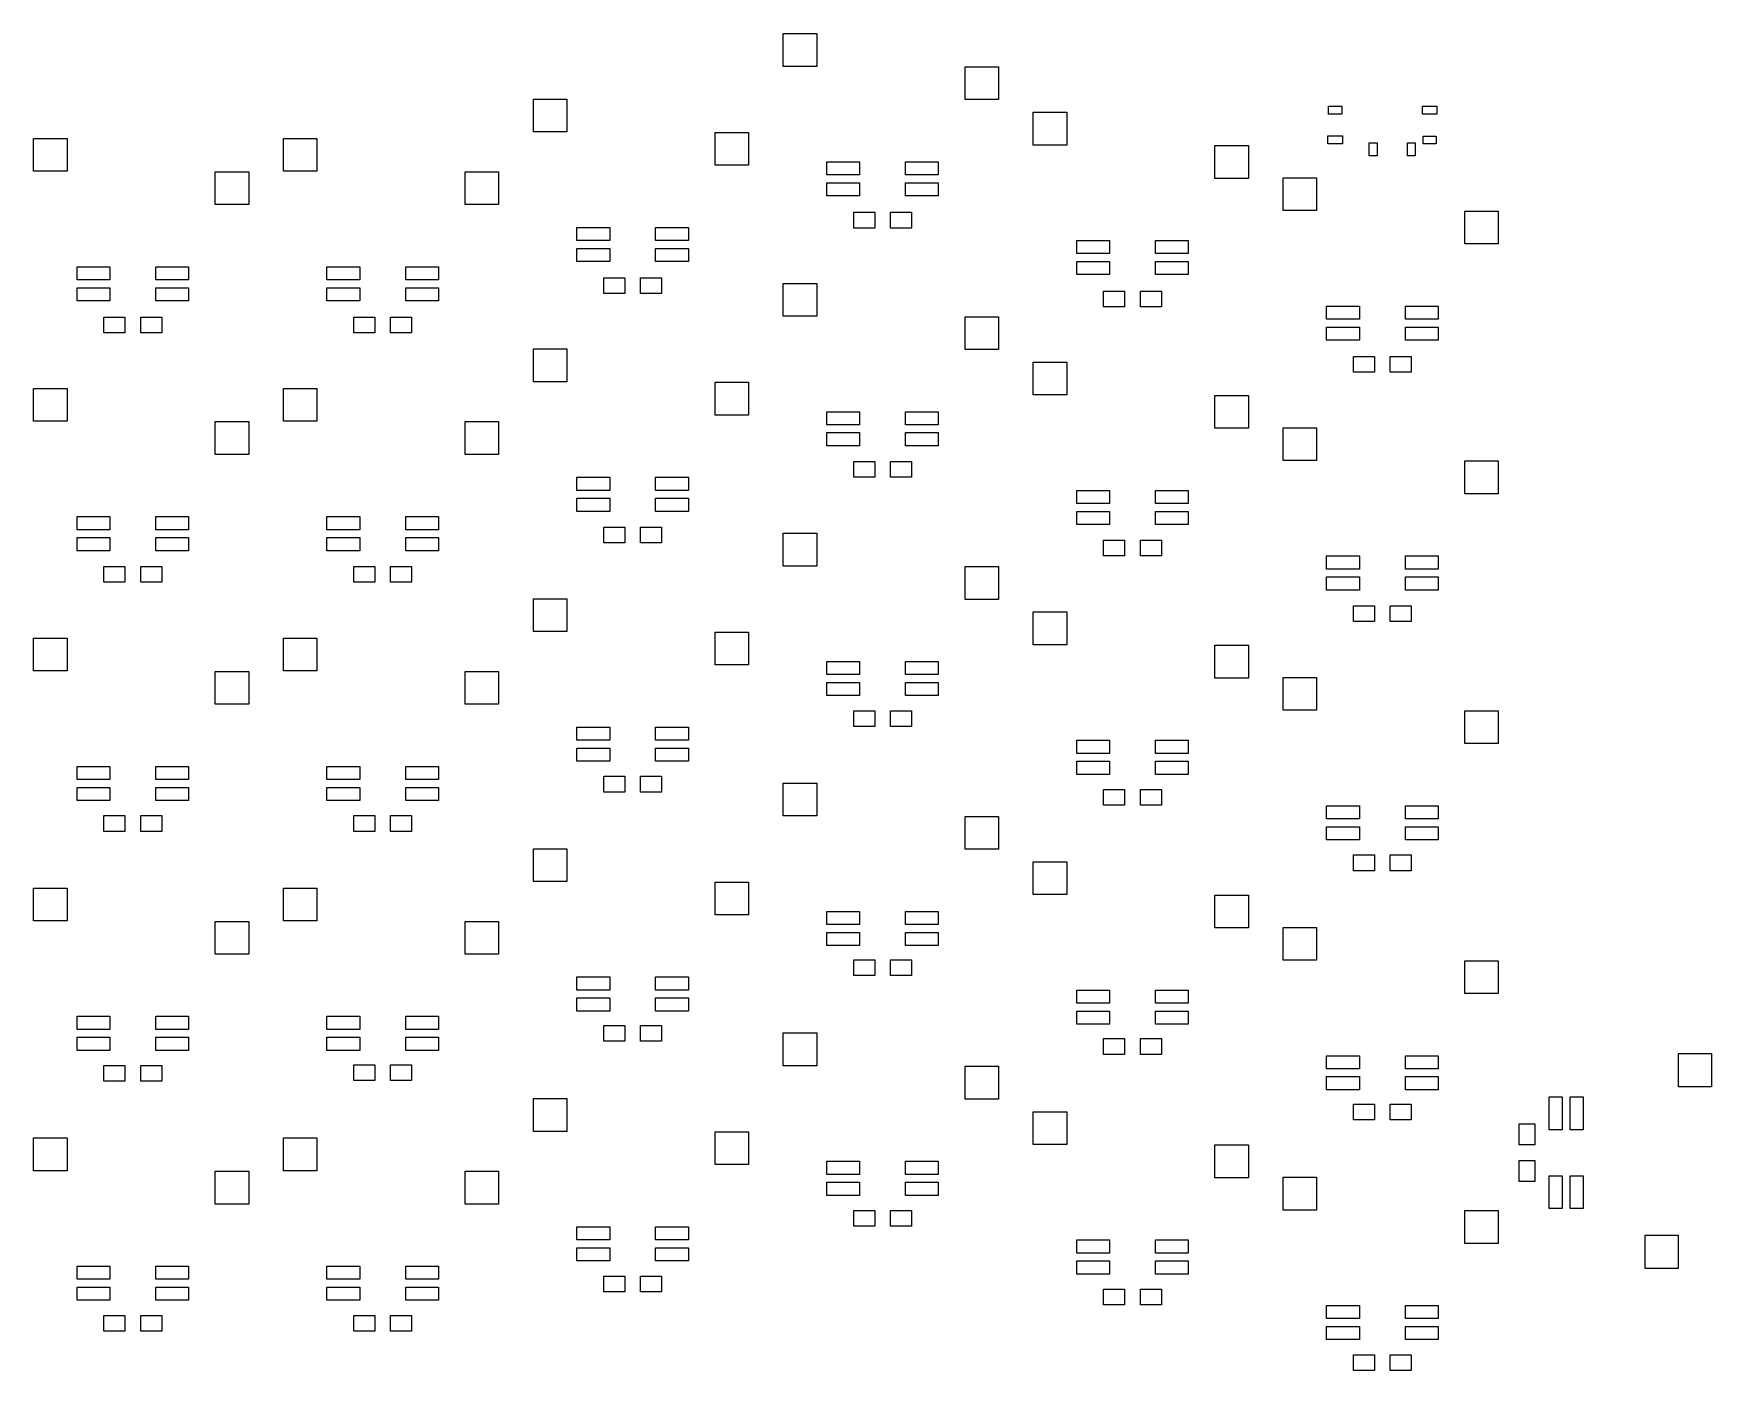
# Model space of a CAD drawing. Extents: x -8 to 120, y -88 to 14.
import ezdxf

# ---------------------------------------------------------------- set-up
doc = ezdxf.new("R2010")
doc.units = 0
doc.layers.add('BLACK', color=7, linetype='CONTINUOUS')

msp = doc.modelspace()

# ---------------------------------------------------------------- linework, layer by layer
at = {"layer": 'BLACK', "linetype": 'CONTINUOUS'}
for p, q in [((49.585, 11.83), (49.585, 14.33)), ((49.585, 14.33), (52.135, 14.33)), ((52.135, 14.33), (52.135, 11.83)), ((52.135, 11.83), (49.585, 11.83)), ((63.435, 9.29), (63.435, 11.79)), ((63.435, 11.79), (65.985, 11.79)), ((65.985, 11.79), (65.985, 9.29)), ((30.535, 6.83), (30.535, 9.33)), ((30.535, 9.33), (33.085, 9.33)), ((33.085, 9.33), (33.085, 6.83)), ((65.985, 9.29), (63.435, 9.29)), ((68.635, 5.83), (68.635, 8.33)), ((68.635, 8.33), (71.185, 8.33)), ((71.185, 8.33), (71.185, 5.83)), ((91.15, 8.195), (91.15, 8.795)), ((91.15, 8.795), (92.15, 8.795)), ((92.15, 8.195), (91.15, 8.195)), ((92.15, 8.795), (92.15, 8.195)), ((98.3, 8.195), (98.3, 8.795)), ((98.3, 8.795), (99.4, 8.795)), ((99.4, 8.195), (98.3, 8.195)), ((99.4, 8.795), (99.4, 8.195)), ((33.085, 6.83), (30.535, 6.83)), ((44.385, 4.29), (44.385, 6.79)), ((44.385, 6.79), (46.935, 6.79)), ((46.935, 6.79), (46.935, 4.29)), ((91.1, 5.919), (91.1, 6.519)), ((91.1, 6.519), (92.2, 6.519)), ((92.2, 6.519), (92.2, 5.919)), ((98.35, 5.909), (98.35, 6.509)), ((98.35, 6.509), (99.35, 6.509)), ((99.35, 6.509), (99.35, 5.909)), ((-7.565, 3.83), (-7.565, 6.33)), ((-7.565, 6.33), (-5.015, 6.33)), ((-5.015, 6.33), (-5.015, 3.83)), ((11.485, 3.83), (11.485, 6.33)), ((11.485, 6.33), (14.035, 6.33)), ((14.035, 6.33), (14.035, 3.83)), ((71.185, 5.83), (68.635, 5.83)), ((82.485, 3.29), (82.485, 5.79)), ((82.485, 5.79), (85.035, 5.79)), ((85.035, 5.79), (85.035, 3.29)), ((92.2, 5.919), (91.1, 5.919)), ((94.25, 5.002), (94.25, 6.002)), ((94.25, 6.002), (94.85, 6.002)), ((94.85, 6.002), (94.85, 5.002)), ((97.15, 5.002), (97.15, 6.002)), ((97.15, 6.002), (97.75, 6.002)), ((97.75, 6.002), (97.75, 5.002)), ((99.35, 5.909), (98.35, 5.909)), ((46.935, 4.29), (44.385, 4.29)), ((52.9, 3.55), (52.9, 4.55)), ((52.9, 4.55), (55.4, 4.55)), ((55.4, 4.55), (55.4, 3.55)), ((58.9, 3.55), (58.9, 4.55)), ((58.9, 4.55), (61.4, 4.55)), ((61.4, 4.55), (61.4, 3.55)), ((94.85, 5.002), (94.25, 5.002)), ((97.75, 5.002), (97.15, 5.002)), ((-5.015, 3.83), (-7.565, 3.83)), ((6.285, 1.29), (6.285, 3.79)), ((6.285, 3.79), (8.835, 3.79)), ((8.835, 3.79), (8.835, 1.29)), ((14.035, 3.83), (11.485, 3.83)), ((25.335, 1.29), (25.335, 3.79)), ((25.335, 3.79), (27.885, 3.79)), ((27.885, 3.79), (27.885, 1.29)), ((55.4, 3.55), (52.9, 3.55)), ((52.9, 1.95), (52.9, 2.95)), ((52.9, 2.95), (55.4, 2.95)), ((55.4, 2.95), (55.4, 1.95)), ((61.4, 3.55), (58.9, 3.55)), ((58.9, 1.95), (58.9, 2.95)), ((58.9, 2.95), (61.4, 2.95)), ((61.4, 2.95), (61.4, 1.95)), ((85.035, 3.29), (82.485, 3.29)), ((87.685, 0.83), (87.685, 3.33)), ((87.685, 3.33), (90.235, 3.33)), ((90.235, 3.33), (90.235, 0.83)), ((8.835, 1.29), (6.285, 1.29)), ((27.885, 1.29), (25.335, 1.29)), ((55.4, 1.95), (52.9, 1.95)), ((61.4, 1.95), (58.9, 1.95)), ((54.95, -0.5), (54.95, 0.7)), ((54.95, 0.7), (56.55, 0.7)), ((56.55, 0.7), (56.55, -0.5)), ((57.75, -0.5), (57.75, 0.7)), ((57.75, 0.7), (59.35, 0.7)), ((59.35, 0.7), (59.35, -0.5)), ((90.235, 0.83), (87.685, 0.83)), ((101.535, -1.71), (101.535, 0.79)), ((101.535, 0.79), (104.085, 0.79)), ((104.085, 0.79), (104.085, -1.71)), ((33.85, -1.45), (33.85, -0.45)), ((33.85, -0.45), (36.35, -0.45)), ((36.35, -0.45), (36.35, -1.45)), ((39.85, -1.45), (39.85, -0.45)), ((39.85, -0.45), (42.35, -0.45)), ((42.35, -0.45), (42.35, -1.45)), ((56.55, -0.5), (54.95, -0.5)), ((59.35, -0.5), (57.75, -0.5)), ((36.35, -1.45), (33.85, -1.45)), ((33.85, -3.05), (33.85, -2.05)), ((33.85, -2.05), (36.35, -2.05)), ((36.35, -2.05), (36.35, -3.05)), ((42.35, -1.45), (39.85, -1.45)), ((39.85, -3.05), (39.85, -2.05)), ((39.85, -2.05), (42.35, -2.05)), ((42.35, -2.05), (42.35, -3.05)), ((71.95, -2.45), (71.95, -1.45)), ((71.95, -1.45), (74.45, -1.45)), ((74.45, -2.45), (71.95, -2.45)), ((74.45, -1.45), (74.45, -2.45)), ((77.95, -2.45), (77.95, -1.45)), ((77.95, -1.45), (80.45, -1.45)), ((80.45, -2.45), (77.95, -2.45)), ((80.45, -1.45), (80.45, -2.45)), ((104.085, -1.71), (101.535, -1.71)), ((-4.25, -4.45), (-4.25, -3.45)), ((-4.25, -3.45), (-1.75, -3.45)), ((-1.75, -3.45), (-1.75, -4.45)), ((1.75, -4.45), (1.75, -3.45)), ((1.75, -3.45), (4.25, -3.45)), ((4.25, -3.45), (4.25, -4.45)), ((14.8, -4.45), (14.8, -3.45)), ((14.8, -3.45), (17.3, -3.45)), ((17.3, -3.45), (17.3, -4.45)), ((20.8, -4.45), (20.8, -3.45)), ((20.8, -3.45), (23.3, -3.45)), ((23.3, -3.45), (23.3, -4.45)), ((36.35, -3.05), (33.85, -3.05)), ((42.35, -3.05), (39.85, -3.05)), ((71.95, -4.05), (71.95, -3.05)), ((71.95, -3.05), (74.45, -3.05)), ((74.45, -3.05), (74.45, -4.05)), ((77.95, -4.05), (77.95, -3.05)), ((77.95, -3.05), (80.45, -3.05)), ((80.45, -3.05), (80.45, -4.05)), ((-1.75, -4.45), (-4.25, -4.45)), ((-4.25, -6.05), (-4.25, -5.05)), ((-4.25, -5.05), (-1.75, -5.05)), ((-1.75, -5.05), (-1.75, -6.05)), ((4.25, -4.45), (1.75, -4.45)), ((1.75, -6.05), (1.75, -5.05)), ((1.75, -5.05), (4.25, -5.05)), ((4.25, -5.05), (4.25, -6.05)), ((17.3, -4.45), (14.8, -4.45)), ((14.8, -6.05), (14.8, -5.05)), ((14.8, -5.05), (17.3, -5.05)), ((17.3, -5.05), (17.3, -6.05)), ((23.3, -4.45), (20.8, -4.45)), ((20.8, -6.05), (20.8, -5.05)), ((20.8, -5.05), (23.3, -5.05)), ((23.3, -5.05), (23.3, -6.05)), ((35.9, -5.5), (35.9, -4.3)), ((35.9, -4.3), (37.5, -4.3)), ((37.5, -4.3), (37.5, -5.5)), ((38.7, -5.5), (38.7, -4.3)), ((38.7, -4.3), (40.3, -4.3)), ((40.3, -4.3), (40.3, -5.5)), ((49.585, -7.22), (49.585, -4.72)), ((49.585, -4.72), (52.135, -4.72)), ((52.135, -4.72), (52.135, -7.22)), ((74.45, -4.05), (71.95, -4.05)), ((80.45, -4.05), (77.95, -4.05)), ((-1.75, -6.05), (-4.25, -6.05)), ((4.25, -6.05), (1.75, -6.05)), ((17.3, -6.05), (14.8, -6.05)), ((23.3, -6.05), (20.8, -6.05)), ((37.5, -5.5), (35.9, -5.5)), ((40.3, -5.5), (38.7, -5.5)), ((74, -6.5), (74, -5.3)), ((74, -5.3), (75.6, -5.3)), ((75.6, -5.3), (75.6, -6.5)), ((76.8, -6.5), (76.8, -5.3)), ((76.8, -5.3), (78.4, -5.3)), ((78.4, -5.3), (78.4, -6.5)), ((-2.2, -8.5), (-2.2, -7.3)), ((-2.2, -7.3), (-0.6, -7.3)), ((-0.6, -7.3), (-0.6, -8.5)), ((0.6, -8.5), (0.6, -7.3)), ((0.6, -7.3), (2.2, -7.3)), ((2.2, -7.3), (2.2, -8.5)), ((16.85, -8.5), (16.85, -7.3)), ((16.85, -7.3), (18.45, -7.3)), ((18.45, -7.3), (18.45, -8.5)), ((19.65, -8.5), (19.65, -7.3)), ((19.65, -7.3), (21.25, -7.3)), ((21.25, -7.3), (21.25, -8.5)), ((52.135, -7.22), (49.585, -7.22)), ((63.435, -9.76), (63.435, -7.26)), ((63.435, -7.26), (65.985, -7.26)), ((65.985, -7.26), (65.985, -9.76)), ((75.6, -6.5), (74, -6.5)), ((78.4, -6.5), (76.8, -6.5)), ((91, -7.45), (91, -6.45)), ((91, -6.45), (93.5, -6.45)), ((93.5, -7.45), (91, -7.45)), ((93.5, -6.45), (93.5, -7.45)), ((97, -7.45), (97, -6.45)), ((97, -6.45), (99.5, -6.45)), ((99.5, -7.45), (97, -7.45)), ((99.5, -6.45), (99.5, -7.45)), ((-0.6, -8.5), (-2.2, -8.5)), ((2.2, -8.5), (0.6, -8.5)), ((18.45, -8.5), (16.85, -8.5)), ((21.25, -8.5), (19.65, -8.5)), ((91, -9.05), (91, -8.05)), ((91, -8.05), (93.5, -8.05)), ((93.5, -8.05), (93.5, -9.05)), ((97, -9.05), (97, -8.05)), ((97, -8.05), (99.5, -8.05)), ((99.5, -8.05), (99.5, -9.05)), ((30.535, -12.22), (30.535, -9.72)), ((30.535, -9.72), (33.085, -9.72)), ((33.085, -9.72), (33.085, -12.22)), ((65.985, -9.76), (63.435, -9.76)), ((93.5, -9.05), (91, -9.05)), ((99.5, -9.05), (97, -9.05)), ((68.635, -13.22), (68.635, -10.72)), ((68.635, -10.72), (71.185, -10.72)), ((71.185, -10.72), (71.185, -13.22)), ((93.05, -11.5), (93.05, -10.3)), ((93.05, -10.3), (94.65, -10.3)), ((94.65, -11.5), (93.05, -11.5)), ((94.65, -10.3), (94.65, -11.5)), ((95.85, -11.5), (95.85, -10.3)), ((95.85, -10.3), (97.45, -10.3)), ((97.45, -11.5), (95.85, -11.5)), ((97.45, -10.3), (97.45, -11.5)), ((-7.565, -15.22), (-7.565, -12.72)), ((-7.565, -12.72), (-5.015, -12.72)), ((-5.015, -12.72), (-5.015, -15.22)), ((11.485, -15.22), (11.485, -12.72)), ((11.485, -12.72), (14.035, -12.72)), ((14.035, -12.72), (14.035, -15.22)), ((33.085, -12.22), (30.535, -12.22)), ((44.385, -14.76), (44.385, -12.26)), ((44.385, -12.26), (46.935, -12.26)), ((46.935, -12.26), (46.935, -14.76)), ((71.185, -13.22), (68.635, -13.22)), ((82.485, -15.76), (82.485, -13.26)), ((82.485, -13.26), (85.035, -13.26)), ((85.035, -13.26), (85.035, -15.76)), ((-5.015, -15.22), (-7.565, -15.22)), ((6.285, -17.76), (6.285, -15.26)), ((6.285, -15.26), (8.835, -15.26)), ((8.835, -15.26), (8.835, -17.76)), ((14.035, -15.22), (11.485, -15.22)), ((25.335, -17.76), (25.335, -15.26)), ((25.335, -15.26), (27.885, -15.26)), ((27.885, -15.26), (27.885, -17.76)), ((46.935, -14.76), (44.385, -14.76)), ((52.9, -15.5), (52.9, -14.5)), ((52.9, -14.5), (55.4, -14.5)), ((55.4, -14.5), (55.4, -15.5)), ((58.9, -15.5), (58.9, -14.5)), ((58.9, -14.5), (61.4, -14.5)), ((61.4, -14.5), (61.4, -15.5)), ((55.4, -15.5), (52.9, -15.5)), ((52.9, -17.1), (52.9, -16.1)), ((52.9, -16.1), (55.4, -16.1)), ((55.4, -16.1), (55.4, -17.1)), ((61.4, -15.5), (58.9, -15.5)), ((58.9, -17.1), (58.9, -16.1)), ((58.9, -16.1), (61.4, -16.1)), ((61.4, -16.1), (61.4, -17.1)), ((85.035, -15.76), (82.485, -15.76)), ((87.685, -18.22), (87.685, -15.72)), ((87.685, -15.72), (90.235, -15.72)), ((90.235, -15.72), (90.235, -18.22)), ((8.835, -17.76), (6.285, -17.76)), ((27.885, -17.76), (25.335, -17.76)), ((55.4, -17.1), (52.9, -17.1)), ((61.4, -17.1), (58.9, -17.1)), ((54.95, -19.5), (54.95, -18.3)), ((54.95, -18.3), (56.55, -18.3)), ((56.55, -18.3), (56.55, -19.5)), ((57.75, -19.5), (57.75, -18.3)), ((57.75, -18.3), (59.35, -18.3)), ((59.35, -18.3), (59.35, -19.5)), ((90.235, -18.22), (87.685, -18.22)), ((101.535, -20.76), (101.535, -18.26)), ((101.535, -18.26), (104.085, -18.26)), ((104.085, -18.26), (104.085, -20.76)), ((33.85, -20.5), (33.85, -19.5)), ((33.85, -19.5), (36.35, -19.5)), ((36.35, -19.5), (36.35, -20.5)), ((39.85, -20.5), (39.85, -19.5)), ((39.85, -19.5), (42.35, -19.5)), ((42.35, -19.5), (42.35, -20.5)), ((56.55, -19.5), (54.95, -19.5)), ((59.35, -19.5), (57.75, -19.5)), ((36.35, -20.5), (33.85, -20.5)), ((33.85, -22.1), (33.85, -21.1)), ((33.85, -21.1), (36.35, -21.1)), ((36.35, -21.1), (36.35, -22.1)), ((42.35, -20.5), (39.85, -20.5)), ((39.85, -22.1), (39.85, -21.1)), ((39.85, -21.1), (42.35, -21.1)), ((42.35, -21.1), (42.35, -22.1)), ((71.95, -21.5), (71.95, -20.5)), ((71.95, -20.5), (74.45, -20.5)), ((74.45, -21.5), (71.95, -21.5)), ((74.45, -20.5), (74.45, -21.5)), ((77.95, -21.5), (77.95, -20.5)), ((77.95, -20.5), (80.45, -20.5)), ((80.45, -21.5), (77.95, -21.5)), ((80.45, -20.5), (80.45, -21.5)), ((104.085, -20.76), (101.535, -20.76)), ((-4.25, -23.5), (-4.25, -22.5)), ((-4.25, -22.5), (-1.75, -22.5)), ((-1.75, -22.5), (-1.75, -23.5)), ((1.75, -23.5), (1.75, -22.5)), ((1.75, -22.5), (4.25, -22.5)), ((4.25, -22.5), (4.25, -23.5)), ((14.8, -23.5), (14.8, -22.5)), ((14.8, -22.5), (17.3, -22.5)), ((17.3, -22.5), (17.3, -23.5)), ((20.8, -23.5), (20.8, -22.5)), ((20.8, -22.5), (23.3, -22.5)), ((23.3, -22.5), (23.3, -23.5)), ((36.35, -22.1), (33.85, -22.1)), ((42.35, -22.1), (39.85, -22.1)), ((71.95, -23.1), (71.95, -22.1)), ((71.95, -22.1), (74.45, -22.1)), ((74.45, -22.1), (74.45, -23.1)), ((77.95, -23.1), (77.95, -22.1)), ((77.95, -22.1), (80.45, -22.1)), ((80.45, -22.1), (80.45, -23.1)), ((-1.75, -23.5), (-4.25, -23.5)), ((-4.25, -25.1), (-4.25, -24.1)), ((-4.25, -24.1), (-1.75, -24.1)), ((-1.75, -24.1), (-1.75, -25.1)), ((4.25, -23.5), (1.75, -23.5)), ((1.75, -25.1), (1.75, -24.1)), ((1.75, -24.1), (4.25, -24.1)), ((4.25, -24.1), (4.25, -25.1)), ((17.3, -23.5), (14.8, -23.5)), ((14.8, -25.1), (14.8, -24.1)), ((14.8, -24.1), (17.3, -24.1)), ((17.3, -24.1), (17.3, -25.1)), ((23.3, -23.5), (20.8, -23.5)), ((20.8, -25.1), (20.8, -24.1)), ((20.8, -24.1), (23.3, -24.1)), ((23.3, -24.1), (23.3, -25.1)), ((35.9, -24.5), (35.9, -23.3)), ((35.9, -23.3), (37.5, -23.3)), ((37.5, -23.3), (37.5, -24.5)), ((38.7, -24.5), (38.7, -23.3)), ((38.7, -23.3), (40.3, -23.3)), ((40.3, -23.3), (40.3, -24.5)), ((49.585, -26.27), (49.585, -23.77)), ((49.585, -23.77), (52.135, -23.77)), ((52.135, -23.77), (52.135, -26.27)), ((74.45, -23.1), (71.95, -23.1)), ((74, -25.5), (74, -24.3)), ((74, -24.3), (75.6, -24.3)), ((75.6, -24.3), (75.6, -25.5)), ((76.8, -25.5), (76.8, -24.3)), ((76.8, -24.3), (78.4, -24.3)), ((80.45, -23.1), (77.95, -23.1)), ((78.4, -24.3), (78.4, -25.5)), ((-1.75, -25.1), (-4.25, -25.1)), ((4.25, -25.1), (1.75, -25.1)), ((17.3, -25.1), (14.8, -25.1)), ((23.3, -25.1), (20.8, -25.1)), ((37.5, -24.5), (35.9, -24.5)), ((40.3, -24.5), (38.7, -24.5)), ((75.6, -25.5), (74, -25.5)), ((78.4, -25.5), (76.8, -25.5)), ((91, -26.5), (91, -25.5)), ((91, -25.5), (93.5, -25.5)), ((93.5, -25.5), (93.5, -26.5)), ((97, -26.5), (97, -25.5)), ((97, -25.5), (99.5, -25.5)), ((99.5, -25.5), (99.5, -26.5)), ((-2.2, -27.5), (-2.2, -26.3)), ((-2.2, -26.3), (-0.6, -26.3)), ((-0.6, -26.3), (-0.6, -27.5)), ((0.6, -27.5), (0.6, -26.3)), ((0.6, -26.3), (2.2, -26.3)), ((2.2, -26.3), (2.2, -27.5)), ((16.85, -27.5), (16.85, -26.3)), ((16.85, -26.3), (18.45, -26.3)), ((18.45, -26.3), (18.45, -27.5)), ((19.65, -27.5), (19.65, -26.3)), ((19.65, -26.3), (21.25, -26.3)), ((21.25, -26.3), (21.25, -27.5)), ((52.135, -26.27), (49.585, -26.27)), ((63.435, -28.81), (63.435, -26.31)), ((63.435, -26.31), (65.985, -26.31)), ((65.985, -26.31), (65.985, -28.81)), ((93.5, -26.5), (91, -26.5)), ((99.5, -26.5), (97, -26.5)), ((-0.6, -27.5), (-2.2, -27.5)), ((2.2, -27.5), (0.6, -27.5)), ((18.45, -27.5), (16.85, -27.5)), ((21.25, -27.5), (19.65, -27.5)), ((91, -28.1), (91, -27.1)), ((91, -27.1), (93.5, -27.1)), ((93.5, -28.1), (91, -28.1)), ((93.5, -27.1), (93.5, -28.1)), ((97, -28.1), (97, -27.1)), ((97, -27.1), (99.5, -27.1)), ((99.5, -28.1), (97, -28.1)), ((99.5, -27.1), (99.5, -28.1)), ((30.535, -31.27), (30.535, -28.77)), ((30.535, -28.77), (33.085, -28.77)), ((33.085, -28.77), (33.085, -31.27)), ((65.985, -28.81), (63.435, -28.81)), ((93.05, -30.5), (93.05, -29.3)), ((93.05, -29.3), (94.65, -29.3)), ((94.65, -29.3), (94.65, -30.5)), ((95.85, -30.5), (95.85, -29.3)), ((95.85, -29.3), (97.45, -29.3)), ((97.45, -29.3), (97.45, -30.5)), ((68.635, -32.27), (68.635, -29.77)), ((68.635, -29.77), (71.185, -29.77)), ((71.185, -29.77), (71.185, -32.27)), ((94.65, -30.5), (93.05, -30.5)), ((97.45, -30.5), (95.85, -30.5)), ((-7.565, -34.27), (-7.565, -31.77)), ((-7.565, -31.77), (-5.015, -31.77)), ((-5.015, -31.77), (-5.015, -34.27)), ((11.485, -34.27), (11.485, -31.77)), ((11.485, -31.77), (14.035, -31.77)), ((14.035, -31.77), (14.035, -34.27)), ((33.085, -31.27), (30.535, -31.27)), ((44.385, -33.81), (44.385, -31.31)), ((44.385, -31.31), (46.935, -31.31)), ((46.935, -31.31), (46.935, -33.81)), ((71.185, -32.27), (68.635, -32.27)), ((82.485, -34.81), (82.485, -32.31)), ((82.485, -32.31), (85.035, -32.31)), ((85.035, -32.31), (85.035, -34.81)), ((-5.015, -34.27), (-7.565, -34.27)), ((6.285, -36.81), (6.285, -34.31)), ((6.285, -34.31), (8.835, -34.31)), ((8.835, -34.31), (8.835, -36.81)), ((14.035, -34.27), (11.485, -34.27)), ((25.335, -36.81), (25.335, -34.31)), ((25.335, -34.31), (27.885, -34.31)), ((27.885, -34.31), (27.885, -36.81)), ((46.935, -33.81), (44.385, -33.81)), ((52.9, -34.55), (52.9, -33.55)), ((52.9, -33.55), (55.4, -33.55)), ((55.4, -33.55), (55.4, -34.55)), ((58.9, -34.55), (58.9, -33.55)), ((58.9, -33.55), (61.4, -33.55)), ((61.4, -33.55), (61.4, -34.55)), ((55.4, -34.55), (52.9, -34.55)), ((52.9, -36.15), (52.9, -35.15)), ((52.9, -35.15), (55.4, -35.15)), ((55.4, -35.15), (55.4, -36.15)), ((61.4, -34.55), (58.9, -34.55)), ((58.9, -36.15), (58.9, -35.15)), ((58.9, -35.15), (61.4, -35.15)), ((61.4, -35.15), (61.4, -36.15)), ((85.035, -34.81), (82.485, -34.81)), ((87.685, -37.27), (87.685, -34.77)), ((87.685, -34.77), (90.235, -34.77)), ((90.235, -34.77), (90.235, -37.27)), ((8.835, -36.81), (6.285, -36.81)), ((27.885, -36.81), (25.335, -36.81)), ((55.4, -36.15), (52.9, -36.15)), ((61.4, -36.15), (58.9, -36.15)), ((54.95, -38.5), (54.95, -37.3)), ((54.95, -37.3), (56.55, -37.3)), ((56.55, -37.3), (56.55, -38.5)), ((57.75, -38.5), (57.75, -37.3)), ((57.75, -37.3), (59.35, -37.3)), ((59.35, -37.3), (59.35, -38.5)), ((90.235, -37.27), (87.685, -37.27)), ((101.535, -39.81), (101.535, -37.31)), ((101.535, -37.31), (104.085, -37.31)), ((104.085, -37.31), (104.085, -39.81)), ((33.85, -39.55), (33.85, -38.55)), ((33.85, -38.55), (36.35, -38.55)), ((36.35, -39.55), (33.85, -39.55)), ((36.35, -38.55), (36.35, -39.55)), ((39.85, -39.55), (39.85, -38.55)), ((39.85, -38.55), (42.35, -38.55)), ((42.35, -39.55), (39.85, -39.55)), ((42.35, -38.55), (42.35, -39.55)), ((56.55, -38.5), (54.95, -38.5)), ((59.35, -38.5), (57.75, -38.5)), ((71.95, -40.55), (71.95, -39.55)), ((71.95, -39.55), (74.45, -39.55)), ((74.45, -39.55), (74.45, -40.55)), ((77.95, -40.55), (77.95, -39.55)), ((77.95, -39.55), (80.45, -39.55)), ((80.45, -39.55), (80.45, -40.55)), ((33.85, -41.15), (33.85, -40.15)), ((33.85, -40.15), (36.35, -40.15)), ((36.35, -40.15), (36.35, -41.15)), ((39.85, -41.15), (39.85, -40.15)), ((39.85, -40.15), (42.35, -40.15)), ((42.35, -40.15), (42.35, -41.15)), ((74.45, -40.55), (71.95, -40.55)), ((80.45, -40.55), (77.95, -40.55)), ((104.085, -39.81), (101.535, -39.81)), ((-4.25, -42.55), (-4.25, -41.55)), ((-4.25, -41.55), (-1.75, -41.55)), ((-1.75, -41.55), (-1.75, -42.55)), ((1.75, -42.55), (1.75, -41.55)), ((1.75, -41.55), (4.25, -41.55)), ((4.25, -41.55), (4.25, -42.55)), ((14.8, -42.55), (14.8, -41.55)), ((14.8, -41.55), (17.3, -41.55)), ((17.3, -41.55), (17.3, -42.55)), ((20.8, -42.55), (20.8, -41.55)), ((20.8, -41.55), (23.3, -41.55)), ((23.3, -41.55), (23.3, -42.55)), ((36.35, -41.15), (33.85, -41.15)), ((42.35, -41.15), (39.85, -41.15)), ((71.95, -42.15), (71.95, -41.15)), ((71.95, -41.15), (74.45, -41.15)), ((74.45, -42.15), (71.95, -42.15)), ((74.45, -41.15), (74.45, -42.15)), ((77.95, -42.15), (77.95, -41.15)), ((77.95, -41.15), (80.45, -41.15)), ((80.45, -42.15), (77.95, -42.15)), ((80.45, -41.15), (80.45, -42.15)), ((-1.75, -42.55), (-4.25, -42.55)), ((-4.25, -44.15), (-4.25, -43.15)), ((-4.25, -43.15), (-1.75, -43.15)), ((-1.75, -43.15), (-1.75, -44.15)), ((4.25, -42.55), (1.75, -42.55)), ((1.75, -44.15), (1.75, -43.15)), ((1.75, -43.15), (4.25, -43.15)), ((4.25, -43.15), (4.25, -44.15)), ((17.3, -42.55), (14.8, -42.55)), ((14.8, -44.15), (14.8, -43.15)), ((14.8, -43.15), (17.3, -43.15)), ((17.3, -43.15), (17.3, -44.15)), ((23.3, -42.55), (20.8, -42.55)), ((20.8, -44.15), (20.8, -43.15)), ((20.8, -43.15), (23.3, -43.15)), ((23.3, -43.15), (23.3, -44.15)), ((35.9, -43.5), (35.9, -42.3)), ((35.9, -42.3), (37.5, -42.3)), ((37.5, -42.3), (37.5, -43.5)), ((38.7, -43.5), (38.7, -42.3)), ((38.7, -42.3), (40.3, -42.3)), ((40.3, -42.3), (40.3, -43.5)), ((49.585, -45.32), (49.585, -42.82)), ((49.585, -42.82), (52.135, -42.82)), ((52.135, -42.82), (52.135, -45.32)), ((74, -44.5), (74, -43.3)), ((74, -43.3), (75.6, -43.3)), ((75.6, -43.3), (75.6, -44.5)), ((76.8, -44.5), (76.8, -43.3)), ((76.8, -43.3), (78.4, -43.3)), ((78.4, -43.3), (78.4, -44.5)), ((-1.75, -44.15), (-4.25, -44.15)), ((4.25, -44.15), (1.75, -44.15)), ((17.3, -44.15), (14.8, -44.15)), ((23.3, -44.15), (20.8, -44.15)), ((37.5, -43.5), (35.9, -43.5)), ((40.3, -43.5), (38.7, -43.5)), ((75.6, -44.5), (74, -44.5)), ((78.4, -44.5), (76.8, -44.5)), ((91, -45.55), (91, -44.55)), ((91, -44.55), (93.5, -44.55)), ((93.5, -44.55), (93.5, -45.55)), ((97, -45.55), (97, -44.55)), ((97, -44.55), (99.5, -44.55)), ((99.5, -44.55), (99.5, -45.55)), ((-2.2, -46.5), (-2.2, -45.3)), ((-2.2, -45.3), (-0.6, -45.3)), ((-0.6, -45.3), (-0.6, -46.5)), ((0.6, -46.5), (0.6, -45.3)), ((0.6, -45.3), (2.2, -45.3)), ((2.2, -45.3), (2.2, -46.5)), ((16.85, -46.5), (16.85, -45.3)), ((16.85, -45.3), (18.45, -45.3)), ((18.45, -45.3), (18.45, -46.5)), ((19.65, -46.5), (19.65, -45.3)), ((19.65, -45.3), (21.25, -45.3)), ((21.25, -45.3), (21.25, -46.5)), ((52.135, -45.32), (49.585, -45.32)), ((63.435, -47.86), (63.435, -45.36)), ((63.435, -45.36), (65.985, -45.36)), ((65.985, -45.36), (65.985, -47.86)), ((93.5, -45.55), (91, -45.55)), ((99.5, -45.55), (97, -45.55)), ((-0.6, -46.5), (-2.2, -46.5)), ((2.2, -46.5), (0.6, -46.5)), ((18.45, -46.5), (16.85, -46.5)), ((21.25, -46.5), (19.65, -46.5)), ((91, -47.15), (91, -46.15)), ((91, -46.15), (93.5, -46.15)), ((93.5, -47.15), (91, -47.15)), ((93.5, -46.15), (93.5, -47.15)), ((97, -47.15), (97, -46.15)), ((97, -46.15), (99.5, -46.15)), ((99.5, -47.15), (97, -47.15)), ((99.5, -46.15), (99.5, -47.15)), ((30.535, -50.32), (30.535, -47.82)), ((30.535, -47.82), (33.085, -47.82)), ((33.085, -47.82), (33.085, -50.32)), ((65.985, -47.86), (63.435, -47.86)), ((93.05, -49.5), (93.05, -48.3)), ((93.05, -48.3), (94.65, -48.3)), ((94.65, -48.3), (94.65, -49.5)), ((95.85, -49.5), (95.85, -48.3)), ((95.85, -48.3), (97.45, -48.3)), ((97.45, -48.3), (97.45, -49.5)), ((68.635, -51.32), (68.635, -48.82)), ((68.635, -48.82), (71.185, -48.82)), ((71.185, -48.82), (71.185, -51.32)), ((94.65, -49.5), (93.05, -49.5)), ((97.45, -49.5), (95.85, -49.5)), ((-7.565, -53.32), (-7.565, -50.82)), ((-7.565, -50.82), (-5.015, -50.82)), ((-5.015, -50.82), (-5.015, -53.32)), ((11.485, -53.32), (11.485, -50.82)), ((11.485, -50.82), (14.035, -50.82)), ((14.035, -50.82), (14.035, -53.32)), ((33.085, -50.32), (30.535, -50.32)), ((44.385, -52.86), (44.385, -50.36)), ((44.385, -50.36), (46.935, -50.36)), ((46.935, -50.36), (46.935, -52.86)), ((71.185, -51.32), (68.635, -51.32)), ((82.485, -53.86), (82.485, -51.36)), ((82.485, -51.36), (85.035, -51.36)), ((85.035, -51.36), (85.035, -53.86)), ((-5.015, -53.32), (-7.565, -53.32)), ((6.285, -55.86), (6.285, -53.36)), ((6.285, -53.36), (8.835, -53.36)), ((8.835, -53.36), (8.835, -55.86)), ((14.035, -53.32), (11.485, -53.32)), ((25.335, -55.86), (25.335, -53.36)), ((25.335, -53.36), (27.885, -53.36)), ((27.885, -53.36), (27.885, -55.86)), ((46.935, -52.86), (44.385, -52.86)), ((52.9, -53.6), (52.9, -52.6)), ((52.9, -52.6), (55.4, -52.6)), ((55.4, -53.6), (52.9, -53.6)), ((55.4, -52.6), (55.4, -53.6)), ((58.9, -53.6), (58.9, -52.6)), ((58.9, -52.6), (61.4, -52.6)), ((61.4, -53.6), (58.9, -53.6)), ((61.4, -52.6), (61.4, -53.6)), ((52.9, -55.2), (52.9, -54.2)), ((52.9, -54.2), (55.4, -54.2)), ((55.4, -54.2), (55.4, -55.2)), ((58.9, -55.2), (58.9, -54.2)), ((58.9, -54.2), (61.4, -54.2)), ((61.4, -54.2), (61.4, -55.2)), ((85.035, -53.86), (82.485, -53.86)), ((87.685, -56.32), (87.685, -53.82)), ((87.685, -53.82), (90.235, -53.82)), ((90.235, -53.82), (90.235, -56.32)), ((8.835, -55.86), (6.285, -55.86)), ((27.885, -55.86), (25.335, -55.86)), ((55.4, -55.2), (52.9, -55.2)), ((61.4, -55.2), (58.9, -55.2)), ((54.95, -57.5), (54.95, -56.3)), ((54.95, -56.3), (56.55, -56.3)), ((56.55, -57.5), (54.95, -57.5)), ((56.55, -56.3), (56.55, -57.5)), ((57.75, -57.5), (57.75, -56.3)), ((57.75, -56.3), (59.35, -56.3)), ((59.35, -57.5), (57.75, -57.5)), ((59.35, -56.3), (59.35, -57.5)), ((90.235, -56.32), (87.685, -56.32)), ((101.535, -58.86), (101.535, -56.36)), ((101.535, -56.36), (104.085, -56.36)), ((104.085, -56.36), (104.085, -58.86)), ((33.85, -58.6), (33.85, -57.6)), ((33.85, -57.6), (36.35, -57.6)), ((36.35, -58.6), (33.85, -58.6)), ((36.35, -57.6), (36.35, -58.6)), ((39.85, -58.6), (39.85, -57.6)), ((39.85, -57.6), (42.35, -57.6)), ((42.35, -58.6), (39.85, -58.6)), ((42.35, -57.6), (42.35, -58.6)), ((71.95, -59.6), (71.95, -58.6)), ((71.95, -58.6), (74.45, -58.6)), ((74.45, -58.6), (74.45, -59.6)), ((77.95, -59.6), (77.95, -58.6)), ((77.95, -58.6), (80.45, -58.6)), ((80.45, -58.6), (80.45, -59.6)), ((33.85, -60.2), (33.85, -59.2)), ((33.85, -59.2), (36.35, -59.2)), ((36.35, -59.2), (36.35, -60.2)), ((39.85, -60.2), (39.85, -59.2)), ((39.85, -59.2), (42.35, -59.2)), ((42.35, -59.2), (42.35, -60.2)), ((74.45, -59.6), (71.95, -59.6)), ((80.45, -59.6), (77.95, -59.6)), ((104.085, -58.86), (101.535, -58.86)), ((-4.25, -61.6), (-4.25, -60.6)), ((-4.25, -60.6), (-1.75, -60.6)), ((-1.75, -60.6), (-1.75, -61.6)), ((1.75, -61.6), (1.75, -60.6)), ((1.75, -60.6), (4.25, -60.6)), ((4.25, -60.6), (4.25, -61.6)), ((14.8, -61.6), (14.8, -60.6)), ((14.8, -60.6), (17.3, -60.6)), ((17.3, -60.6), (17.3, -61.6)), ((20.8, -61.6), (20.8, -60.6)), ((20.8, -60.6), (23.3, -60.6)), ((23.3, -60.6), (23.3, -61.6)), ((36.35, -60.2), (33.85, -60.2)), ((35.9, -62.5), (35.9, -61.3)), ((35.9, -61.3), (37.5, -61.3)), ((37.5, -61.3), (37.5, -62.5)), ((38.7, -62.5), (38.7, -61.3)), ((38.7, -61.3), (40.3, -61.3)), ((42.35, -60.2), (39.85, -60.2)), ((40.3, -61.3), (40.3, -62.5)), ((71.95, -61.2), (71.95, -60.2)), ((71.95, -60.2), (74.45, -60.2)), ((74.45, -61.2), (71.95, -61.2)), ((74.45, -60.2), (74.45, -61.2)), ((77.95, -61.2), (77.95, -60.2)), ((77.95, -60.2), (80.45, -60.2)), ((80.45, -61.2), (77.95, -61.2)), ((80.45, -60.2), (80.45, -61.2)), ((-1.75, -61.6), (-4.25, -61.6)), ((-4.25, -63.2), (-4.25, -62.2)), ((-4.25, -62.2), (-1.75, -62.2)), ((-1.75, -62.2), (-1.75, -63.2)), ((4.25, -61.6), (1.75, -61.6)), ((1.75, -63.2), (1.75, -62.2)), ((1.75, -62.2), (4.25, -62.2)), ((4.25, -62.2), (4.25, -63.2)), ((17.3, -61.6), (14.8, -61.6)), ((14.8, -63.2), (14.8, -62.2)), ((14.8, -62.2), (17.3, -62.2)), ((17.3, -62.2), (17.3, -63.2)), ((23.3, -61.6), (20.8, -61.6)), ((20.8, -63.2), (20.8, -62.2)), ((20.8, -62.2), (23.3, -62.2)), ((23.3, -62.2), (23.3, -63.2)), ((37.5, -62.5), (35.9, -62.5)), ((40.3, -62.5), (38.7, -62.5)), ((49.585, -64.37), (49.585, -61.87)), ((49.585, -61.87), (52.135, -61.87)), ((52.135, -61.87), (52.135, -64.37)), ((74, -63.5), (74, -62.3)), ((74, -62.3), (75.6, -62.3)), ((75.6, -62.3), (75.6, -63.5)), ((76.8, -63.5), (76.8, -62.3)), ((76.8, -62.3), (78.4, -62.3)), ((78.4, -62.3), (78.4, -63.5)), ((-1.75, -63.2), (-4.25, -63.2)), ((4.25, -63.2), (1.75, -63.2)), ((17.3, -63.2), (14.8, -63.2)), ((23.3, -63.2), (20.8, -63.2)), ((75.6, -63.5), (74, -63.5)), ((78.4, -63.5), (76.8, -63.5)), ((91, -64.6), (91, -63.6)), ((91, -63.6), (93.5, -63.6)), ((93.5, -63.6), (93.5, -64.6)), ((97, -64.6), (97, -63.6)), ((97, -63.6), (99.5, -63.6)), ((99.5, -63.6), (99.5, -64.6)), ((117.83, -65.985), (117.83, -63.435)), ((117.83, -63.435), (120.33, -63.435)), ((120.33, -63.435), (120.33, -65.985)), ((-2.2, -65.55), (-2.2, -64.35)), ((-2.2, -64.35), (-0.6, -64.35)), ((-0.6, -64.35), (-0.6, -65.55)), ((0.6, -65.55), (0.6, -64.35)), ((0.6, -64.35), (2.2, -64.35)), ((2.2, -64.35), (2.2, -65.55)), ((16.85, -65.5), (16.85, -64.3)), ((16.85, -64.3), (18.45, -64.3)), ((18.45, -64.3), (18.45, -65.5)), ((19.65, -65.5), (19.65, -64.3)), ((19.65, -64.3), (21.25, -64.3)), ((21.25, -64.3), (21.25, -65.5)), ((52.135, -64.37), (49.585, -64.37)), ((63.435, -66.91), (63.435, -64.41)), ((63.435, -64.41), (65.985, -64.41)), ((65.985, -64.41), (65.985, -66.91)), ((93.5, -64.6), (91, -64.6)), ((91, -66.2), (91, -65.2)), ((91, -65.2), (93.5, -65.2)), ((93.5, -65.2), (93.5, -66.2)), ((99.5, -64.6), (97, -64.6)), ((97, -66.2), (97, -65.2)), ((97, -65.2), (99.5, -65.2)), ((99.5, -65.2), (99.5, -66.2)), ((-0.6, -65.55), (-2.2, -65.55)), ((2.2, -65.55), (0.6, -65.55)), ((18.45, -65.5), (16.85, -65.5)), ((21.25, -65.5), (19.65, -65.5)), ((93.5, -66.2), (91, -66.2)), ((99.5, -66.2), (97, -66.2)), ((120.33, -65.985), (117.83, -65.985)), ((30.535, -69.37), (30.535, -66.87)), ((30.535, -66.87), (33.085, -66.87)), ((33.085, -66.87), (33.085, -69.37)), ((65.985, -66.91), (63.435, -66.91)), ((93.05, -68.5), (93.05, -67.3)), ((93.05, -67.3), (94.65, -67.3)), ((94.65, -67.3), (94.65, -68.5)), ((95.85, -68.5), (95.85, -67.3)), ((95.85, -67.3), (97.45, -67.3)), ((97.45, -67.3), (97.45, -68.5)), ((107.95, -69.25), (107.95, -66.75)), ((107.95, -66.75), (108.95, -66.75)), ((108.95, -66.75), (108.95, -69.25)), ((109.55, -69.25), (109.55, -66.75)), ((109.55, -66.75), (110.55, -66.75)), ((110.55, -66.75), (110.55, -69.25)), ((68.635, -70.37), (68.635, -67.87)), ((68.635, -67.87), (71.185, -67.87)), ((71.185, -67.87), (71.185, -70.37)), ((94.65, -68.5), (93.05, -68.5)), ((97.45, -68.5), (95.85, -68.5)), ((105.678, -70.4), (105.678, -68.8)), ((105.678, -68.8), (106.878, -68.8)), ((106.878, -68.8), (106.878, -70.4)), ((-7.565, -72.37), (-7.565, -69.87)), ((-7.565, -69.87), (-5.015, -69.87)), ((-5.015, -69.87), (-5.015, -72.37)), ((11.485, -72.37), (11.485, -69.87)), ((11.485, -69.87), (14.035, -69.87)), ((14.035, -69.87), (14.035, -72.37)), ((33.085, -69.37), (30.535, -69.37)), ((44.385, -71.91), (44.385, -69.41)), ((44.385, -69.41), (46.935, -69.41)), ((46.935, -69.41), (46.935, -71.91)), ((108.95, -69.25), (107.95, -69.25)), ((110.55, -69.25), (109.55, -69.25)), ((71.185, -70.37), (68.635, -70.37)), ((82.485, -72.91), (82.485, -70.41)), ((82.485, -70.41), (85.035, -70.41)), ((85.035, -70.41), (85.035, -72.91)), ((106.878, -70.4), (105.678, -70.4)), ((105.678, -73.2), (105.678, -71.6)), ((105.678, -71.6), (106.878, -71.6)), ((106.878, -71.6), (106.878, -73.2)), ((-5.015, -72.37), (-7.565, -72.37)), ((6.285, -74.91), (6.285, -72.41)), ((6.285, -72.41), (8.835, -72.41)), ((8.835, -72.41), (8.835, -74.91)), ((14.035, -72.37), (11.485, -72.37)), ((25.335, -74.91), (25.335, -72.41)), ((25.335, -72.41), (27.885, -72.41)), ((27.885, -72.41), (27.885, -74.91)), ((46.935, -71.91), (44.385, -71.91)), ((52.9, -72.65), (52.9, -71.65)), ((52.9, -71.65), (55.4, -71.65)), ((55.4, -72.65), (52.9, -72.65)), ((55.4, -71.65), (55.4, -72.65)), ((58.9, -72.65), (58.9, -71.65)), ((58.9, -71.65), (61.4, -71.65)), ((61.4, -72.65), (58.9, -72.65)), ((61.4, -71.65), (61.4, -72.65)), ((87.685, -75.37), (87.685, -72.87)), ((87.685, -72.87), (90.235, -72.87)), ((90.235, -72.87), (90.235, -75.37)), ((107.95, -75.25), (107.95, -72.75)), ((107.95, -72.75), (108.95, -72.75)), ((108.95, -72.75), (108.95, -75.25)), ((109.55, -75.25), (109.55, -72.75)), ((109.55, -72.75), (110.55, -72.75)), ((110.55, -72.75), (110.55, -75.25)), ((52.9, -74.25), (52.9, -73.25)), ((52.9, -73.25), (55.4, -73.25)), ((55.4, -73.25), (55.4, -74.25)), ((58.9, -74.25), (58.9, -73.25)), ((58.9, -73.25), (61.4, -73.25)), ((61.4, -73.25), (61.4, -74.25)), ((85.035, -72.91), (82.485, -72.91)), ((106.878, -73.2), (105.678, -73.2)), ((8.835, -74.91), (6.285, -74.91)), ((27.885, -74.91), (25.335, -74.91)), ((55.4, -74.25), (52.9, -74.25)), ((54.95, -76.6), (54.95, -75.4)), ((54.95, -75.4), (56.55, -75.4)), ((56.55, -75.4), (56.55, -76.6)), ((57.75, -76.6), (57.75, -75.4)), ((57.75, -75.4), (59.35, -75.4)), ((61.4, -74.25), (58.9, -74.25)), ((59.35, -75.4), (59.35, -76.6)), ((90.235, -75.37), (87.685, -75.37)), ((101.535, -77.91), (101.535, -75.41)), ((101.535, -75.41), (104.085, -75.41)), ((104.085, -75.41), (104.085, -77.91)), ((108.95, -75.25), (107.95, -75.25)), ((110.55, -75.25), (109.55, -75.25)), ((33.85, -77.65), (33.85, -76.65)), ((33.85, -76.65), (36.35, -76.65)), ((36.35, -76.65), (36.35, -77.65)), ((39.85, -77.65), (39.85, -76.65)), ((39.85, -76.65), (42.35, -76.65)), ((42.35, -76.65), (42.35, -77.65)), ((56.55, -76.6), (54.95, -76.6)), ((59.35, -76.6), (57.75, -76.6)), ((36.35, -77.65), (33.85, -77.65)), ((42.35, -77.65), (39.85, -77.65)), ((71.95, -78.65), (71.95, -77.65)), ((71.95, -77.65), (74.45, -77.65)), ((74.45, -77.65), (74.45, -78.65)), ((77.95, -78.65), (77.95, -77.65)), ((77.95, -77.65), (80.45, -77.65)), ((80.45, -77.65), (80.45, -78.65)), ((104.085, -77.91), (101.535, -77.91)), ((115.29, -79.835), (115.29, -77.285)), ((115.29, -77.285), (117.79, -77.285)), ((117.79, -77.285), (117.79, -79.835)), ((33.85, -79.25), (33.85, -78.25)), ((33.85, -78.25), (36.35, -78.25)), ((36.35, -79.25), (33.85, -79.25)), ((36.35, -78.25), (36.35, -79.25)), ((39.85, -79.25), (39.85, -78.25)), ((39.85, -78.25), (42.35, -78.25)), ((42.35, -79.25), (39.85, -79.25)), ((42.35, -78.25), (42.35, -79.25)), ((74.45, -78.65), (71.95, -78.65)), ((71.95, -80.25), (71.95, -79.25)), ((71.95, -79.25), (74.45, -79.25)), ((74.45, -79.25), (74.45, -80.25)), ((80.45, -78.65), (77.95, -78.65)), ((77.95, -80.25), (77.95, -79.25)), ((77.95, -79.25), (80.45, -79.25)), ((80.45, -79.25), (80.45, -80.25)), ((-4.25, -80.65), (-4.25, -79.65)), ((-4.25, -79.65), (-1.75, -79.65)), ((-1.75, -79.65), (-1.75, -80.65)), ((1.75, -80.65), (1.75, -79.65)), ((1.75, -79.65), (4.25, -79.65)), ((4.25, -79.65), (4.25, -80.65)), ((14.8, -80.65), (14.8, -79.65)), ((14.8, -79.65), (17.3, -79.65)), ((17.3, -79.65), (17.3, -80.65)), ((20.8, -80.65), (20.8, -79.65)), ((20.8, -79.65), (23.3, -79.65)), ((23.3, -79.65), (23.3, -80.65)), ((35.9, -81.6), (35.9, -80.4)), ((35.9, -80.4), (37.5, -80.4)), ((37.5, -80.4), (37.5, -81.6)), ((38.7, -81.6), (38.7, -80.4)), ((38.7, -80.4), (40.3, -80.4)), ((40.3, -80.4), (40.3, -81.6)), ((74.45, -80.25), (71.95, -80.25)), ((80.45, -80.25), (77.95, -80.25)), ((117.79, -79.835), (115.29, -79.835)), ((-1.75, -80.65), (-4.25, -80.65)), ((-4.25, -82.25), (-4.25, -81.25)), ((-4.25, -81.25), (-1.75, -81.25)), ((-1.75, -81.25), (-1.75, -82.25)), ((4.25, -80.65), (1.75, -80.65)), ((1.75, -82.25), (1.75, -81.25)), ((1.75, -81.25), (4.25, -81.25)), ((4.25, -81.25), (4.25, -82.25)), ((17.3, -80.65), (14.8, -80.65)), ((14.8, -82.25), (14.8, -81.25)), ((14.8, -81.25), (17.3, -81.25)), ((17.3, -81.25), (17.3, -82.25)), ((23.3, -80.65), (20.8, -80.65)), ((20.8, -82.25), (20.8, -81.25)), ((20.8, -81.25), (23.3, -81.25)), ((23.3, -81.25), (23.3, -82.25)), ((37.5, -81.6), (35.9, -81.6)), ((40.3, -81.6), (38.7, -81.6)), ((74, -82.6), (74, -81.4)), ((74, -81.4), (75.6, -81.4)), ((75.6, -81.4), (75.6, -82.6)), ((76.8, -82.6), (76.8, -81.4)), ((76.8, -81.4), (78.4, -81.4)), ((78.4, -81.4), (78.4, -82.6)), ((-1.75, -82.25), (-4.25, -82.25)), ((4.25, -82.25), (1.75, -82.25)), ((17.3, -82.25), (14.8, -82.25)), ((23.3, -82.25), (20.8, -82.25)), ((75.6, -82.6), (74, -82.6)), ((78.4, -82.6), (76.8, -82.6)), ((91, -83.65), (91, -82.65)), ((91, -82.65), (93.5, -82.65)), ((93.5, -82.65), (93.5, -83.65)), ((97, -83.65), (97, -82.65)), ((97, -82.65), (99.5, -82.65)), ((99.5, -82.65), (99.5, -83.65)), ((-2.2, -84.6), (-2.2, -83.4)), ((-2.2, -83.4), (-0.6, -83.4)), ((-0.6, -83.4), (-0.6, -84.6)), ((0.6, -84.6), (0.6, -83.4)), ((0.6, -83.4), (2.2, -83.4)), ((2.2, -83.4), (2.2, -84.6)), ((16.85, -84.6), (16.85, -83.4)), ((16.85, -83.4), (18.45, -83.4)), ((18.45, -83.4), (18.45, -84.6)), ((19.65, -84.6), (19.65, -83.4)), ((19.65, -83.4), (21.25, -83.4)), ((21.25, -83.4), (21.25, -84.6)), ((93.5, -83.65), (91, -83.65)), ((91, -85.25), (91, -84.25)), ((91, -84.25), (93.5, -84.25)), ((93.5, -84.25), (93.5, -85.25)), ((99.5, -83.65), (97, -83.65)), ((97, -85.25), (97, -84.25)), ((97, -84.25), (99.5, -84.25)), ((99.5, -84.25), (99.5, -85.25)), ((-0.6, -84.6), (-2.2, -84.6)), ((2.2, -84.6), (0.6, -84.6)), ((18.45, -84.6), (16.85, -84.6)), ((21.25, -84.6), (19.65, -84.6)), ((93.5, -85.25), (91, -85.25)), ((99.5, -85.25), (97, -85.25)), ((93.05, -87.6), (93.05, -86.4)), ((93.05, -86.4), (94.65, -86.4)), ((94.65, -86.4), (94.65, -87.6)), ((95.85, -87.6), (95.85, -86.4)), ((95.85, -86.4), (97.45, -86.4)), ((97.45, -86.4), (97.45, -87.6)), ((94.65, -87.6), (93.05, -87.6)), ((97.45, -87.6), (95.85, -87.6))]:
    msp.add_line(p, q, dxfattribs=at)

doc.saveas('drawing.dxf')
